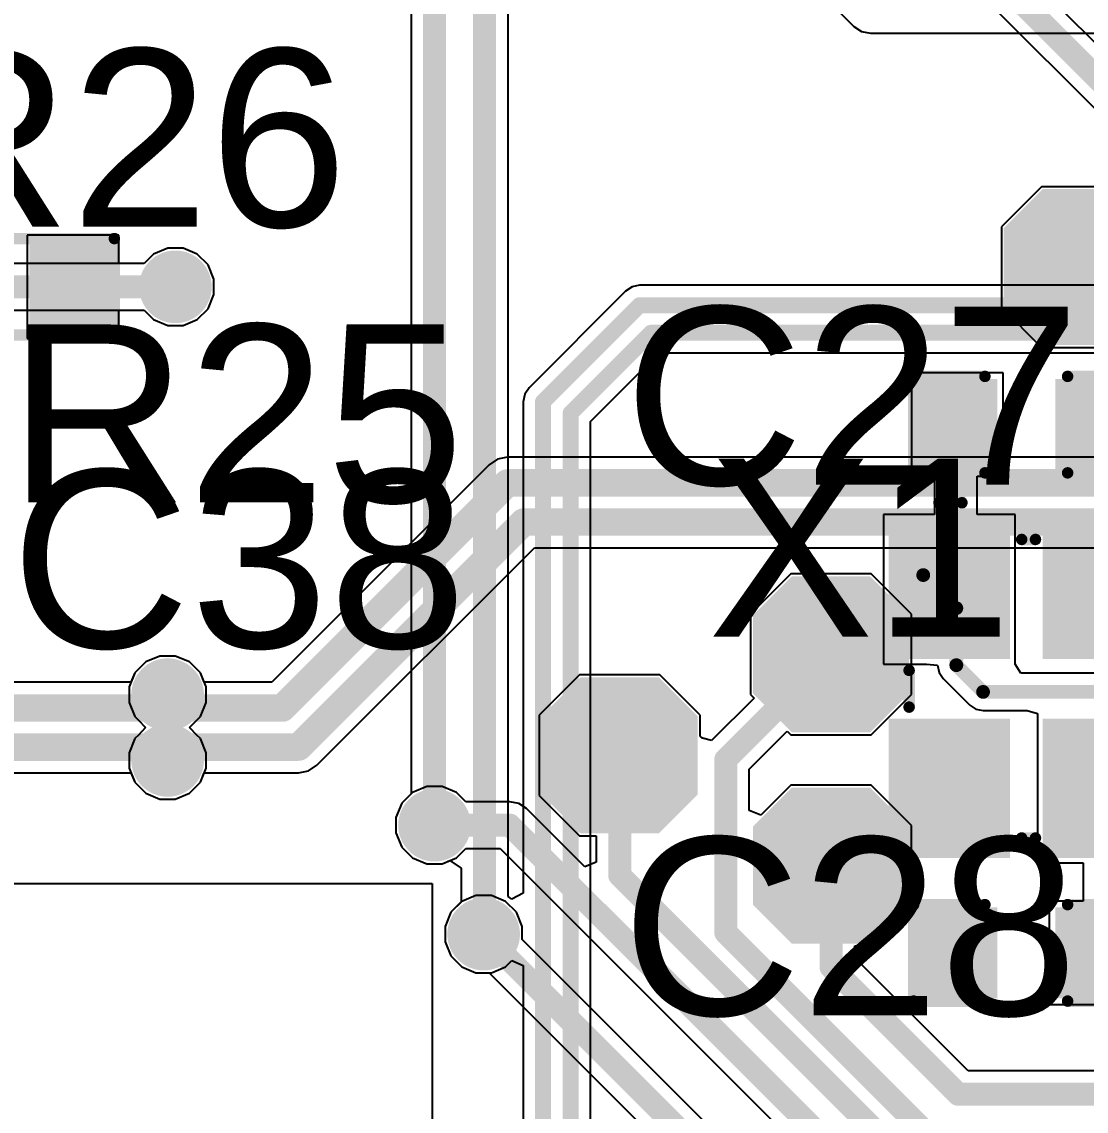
# Model space of a CAD drawing. Header units: millimetres. Extents: x -23 to 83, y -38 to 11.
# Drawn here: x 46.37 to 58.14, y -15.1 to -3.05 of the extents above; entities that cross this region are included whole.
import ezdxf

# ---------------------------------------------------------------- set-up
doc = ezdxf.new("R2010")
doc.units = ezdxf.units.MM
for name, color, linetype in [('BottomLayer', 5, 'Continuous'), ('BottomPaste', 16, 'Continuous'), ('BottomSolder', 6, 'Continuous'), ('TopLayer', 1, 'Continuous'), ('TopOverlay', 2, 'Continuous'), ('TopPaste', 8, 'Continuous'), ('TopSolder', 216, 'Continuous'), ('ViaHoleLayer', 16, 'Continuous')]:
    doc.layers.add(name, color=color, linetype=linetype)
doc.styles.add('Arial', font='', dxfattribs={"height": 0.2})
doc.styles.get('Arial').set_extended_font_data('Arial')

# ---------------------------------------------------------------- blocks, each defined once
blk = doc.blocks.new('C___0603_38')
at = {"layer": 'TopLayer'}
for points in [[(-0.3809999999999999, 0.4445), (-0.3810000000000001, -0.4445), (-1.143, -0.4445), (-1.143, 0.4445)], [(1.143, 0.4445), (1.143, -0.4445), (0.3809999999999999, -0.4445), (0.3810000000000001, 0.4445)]]:
    blk.add_hatch(color=1, dxfattribs=at).paths.add_polyline_path(points)
at = {"layer": 'TopPaste'}
for points in [[(-0.3809999999999999, 0.4445), (-0.3810000000000001, -0.4445), (-1.143, -0.4445), (-1.143, 0.4445)], [(1.143, 0.4445), (1.143, -0.4445), (0.3809999999999999, -0.4445), (0.3810000000000001, 0.4445)]]:
    blk.add_hatch(color=8, dxfattribs=at).paths.add_polyline_path(points)
at = {"layer": 'TopSolder'}
for points in [[(-0.3210001199999999, 0.5044998799999999), (-0.3210001200000001, -0.50449988), (-1.20299988, -0.5044998799999999), (-1.20299988, 0.50449988)], [(1.20299988, 0.5044998799999999), (1.20299988, -0.50449988), (0.3210001199999999, -0.5044998799999999), (0.3210001200000001, 0.50449988)]]:
    blk.add_hatch(color=216, dxfattribs=at).paths.add_polyline_path(points)
at = {"layer": 'TopOverlay', "const_width": 0.127}
for points in [[(-1.2446, -0.5334), (-1.2446, 0.5334)], [(-1.2446, 0.5334), (-0.4571999999999999, 0.5334)], [(0.4571999999999999, 0.5334), (1.2446, 0.5334)], [(1.2446, -0.5334), (1.2446, 0.5334)], [(-1.2446, -0.5334), (-0.4571999999999999, -0.5334)], [(0.4571999999999999, -0.5334), (1.2446, -0.5334)]]:
    blk.add_lwpolyline(points, dxfattribs=at)
at = {"layer": 'TopOverlay', "const_width": 0.0635}
for points in [[(-1.27635, 0.5334, 1), (-1.21285, 0.5334, 1)], [(-1.27635, 0.5334, 1), (-1.21285, 0.5334, 1)], [(-0.4889499999999999, 0.5334, 1), (-0.42545, 0.5334, 1)], [(0.42545, 0.5334, 1), (0.4889499999999999, 0.5334, 1)], [(1.21285, 0.5334, 1), (1.27635, 0.5334, 1)], [(1.21285, 0.5334, 1), (1.27635, 0.5334, 1)], [(-1.27635, -0.5334, 1), (-1.21285, -0.5334, 1)], [(-1.27635, -0.5334, 1), (-1.21285, -0.5334, 1)], [(-0.4889499999999999, -0.5334, 1), (-0.42545, -0.5334, 1)], [(0.42545, -0.5334, 1), (0.4889499999999999, -0.5334, 1)], [(1.21285, -0.5334, 1), (1.27635, -0.5334, 1)], [(1.21285, -0.5334, 1), (1.27635, -0.5334, 1)]]:
    blk.add_lwpolyline(points, format="xyb", close=True, dxfattribs=at)
blk = doc.blocks.new('C___0603_39')
at = {"layer": 'TopLayer'}
for points in [[(-0.3809999999999999, 0.4445), (-0.3809999999999999, -0.4445), (-1.143, -0.4445), (-1.143, 0.4445)], [(1.143, 0.4445), (1.143, -0.4445), (0.3809999999999999, -0.4445), (0.3809999999999999, 0.4445)]]:
    blk.add_hatch(color=1, dxfattribs=at).paths.add_polyline_path(points)
at = {"layer": 'TopPaste'}
for points in [[(-0.3809999999999999, 0.4445), (-0.3809999999999999, -0.4445), (-1.143, -0.4445), (-1.143, 0.4445)], [(1.143, 0.4445), (1.143, -0.4445), (0.3809999999999999, -0.4445), (0.3809999999999999, 0.4445)]]:
    blk.add_hatch(color=8, dxfattribs=at).paths.add_polyline_path(points)
at = {"layer": 'TopSolder'}
for points in [[(-0.3210001199999999, 0.50449988), (-0.3210001199999999, -0.50449988), (-1.20299988, -0.50449988), (-1.20299988, 0.50449988)], [(1.20299988, 0.50449988), (1.20299988, -0.50449988), (0.3210001199999999, -0.50449988), (0.3210001199999999, 0.50449988)]]:
    blk.add_hatch(color=216, dxfattribs=at).paths.add_polyline_path(points)
at = {"layer": 'TopOverlay', "const_width": 0.127}
for points in [[(-1.2446, 0.5334), (-1.2446, -0.5334)], [(-0.4571999999999999, 0.5334), (-1.2446, 0.5334)], [(1.2446, 0.5334), (0.4571999999999999, 0.5334)], [(1.2446, 0.5334), (1.2446, -0.5334)], [(-0.4571999999999999, -0.5334), (-1.2446, -0.5334)], [(1.2446, -0.5334), (0.4571999999999999, -0.5334)]]:
    blk.add_lwpolyline(points, dxfattribs=at)
at = {"layer": 'TopOverlay', "const_width": 0.0635}
for points in [[(-1.27635, 0.5334, 1), (-1.21285, 0.5334, 1)], [(-1.27635, 0.5334, 1), (-1.21285, 0.5334, 1)], [(-0.4889499999999999, 0.5334, 1), (-0.42545, 0.5334, 1)], [(0.42545, 0.5334, 1), (0.4889499999999999, 0.5334, 1)], [(1.21285, 0.5334, 1), (1.27635, 0.5334, 1)], [(1.21285, 0.5334, 1), (1.27635, 0.5334, 1)], [(-1.27635, -0.5334, 1), (-1.21285, -0.5334, 1)], [(-1.27635, -0.5334, 1), (-1.21285, -0.5334, 1)], [(-0.4889499999999999, -0.5334, 1), (-0.42545, -0.5334, 1)], [(0.42545, -0.5334, 1), (0.4889499999999999, -0.5334, 1)], [(1.21285, -0.5334, 1), (1.27635, -0.5334, 1)], [(1.21285, -0.5334, 1), (1.27635, -0.5334, 1)]]:
    blk.add_lwpolyline(points, format="xyb", close=True, dxfattribs=at)
blk = doc.blocks.new('T__________B_81')
at = {"layer": 'BottomLayer'}
blk.add_hatch(color=5, dxfattribs=at).paths.add_polyline_path([(0.3809999999999999, 0.7619999999999999), (-0.3809999999999999, 0.7619999999999999), (-0.7619999999999999, 0.3809999999999999), (-0.7619999999999999, -0.3809999999999999), (-0.3809999999999999, -0.7619999999999999), (0.3809999999999999, -0.7619999999999999), (0.7619999999999999, -0.3809999999999999), (0.7619999999999999, 0.3809999999999999)])
at = {"layer": 'BottomPaste'}
blk.add_hatch(color=16, dxfattribs=at).paths.add_polyline_path([(0.3809999999999999, 0.7619999999999999), (-0.3809999999999999, 0.7619999999999999), (-0.7619999999999999, 0.3809999999999999), (-0.7619999999999999, -0.3809999999999999), (-0.3809999999999999, -0.7619999999999999), (0.3809999999999999, -0.7619999999999999), (0.7619999999999999, -0.3809999999999999), (0.7619999999999999, 0.3809999999999999)])
at = {"layer": 'BottomSolder'}
blk.add_hatch(color=6, dxfattribs=at).paths.add_polyline_path([(0.4318, 0.8636), (-0.4318, 0.8636), (-0.8636, 0.4318), (-0.8636, -0.4318), (-0.4318, -0.8636), (0.4318, -0.8636), (0.8636, -0.4318), (0.8636, 0.4318)])
blk = doc.blocks.new('T__________B_82')
at = {"layer": 'BottomLayer'}
blk.add_hatch(color=5, dxfattribs=at).paths.add_polyline_path([(0.3809999999999999, 0.7619999999999999), (-0.3809999999999999, 0.7619999999999999), (-0.7619999999999999, 0.3809999999999999), (-0.7619999999999999, -0.3809999999999999), (-0.3809999999999999, -0.7619999999999999), (0.3809999999999999, -0.7619999999999999), (0.7619999999999999, -0.3809999999999999), (0.7619999999999999, 0.3809999999999999)])
at = {"layer": 'BottomPaste'}
blk.add_hatch(color=16, dxfattribs=at).paths.add_polyline_path([(0.3809999999999999, 0.7619999999999999), (-0.3809999999999999, 0.7619999999999999), (-0.7619999999999999, 0.3809999999999999), (-0.7619999999999999, -0.3809999999999999), (-0.3809999999999999, -0.7619999999999999), (0.3809999999999999, -0.7619999999999999), (0.7619999999999999, -0.3809999999999999), (0.7619999999999999, 0.3809999999999999)])
at = {"layer": 'BottomSolder'}
blk.add_hatch(color=6, dxfattribs=at).paths.add_polyline_path([(0.4318, 0.8636), (-0.4318, 0.8636), (-0.8636, 0.4318), (-0.8636, -0.4318), (-0.4318, -0.8636), (0.4318, -0.8636), (0.8636, -0.4318), (0.8636, 0.4318)])
blk = doc.blocks.new('T__________B_83')
at = {"layer": 'BottomLayer'}
blk.add_hatch(color=5, dxfattribs=at).paths.add_polyline_path([(0.3809999999999999, 0.7619999999999999), (-0.3809999999999999, 0.7619999999999999), (-0.7619999999999999, 0.3809999999999999), (-0.7619999999999999, -0.3809999999999999), (-0.3809999999999999, -0.7619999999999999), (0.3809999999999999, -0.7619999999999999), (0.7619999999999999, -0.3809999999999999), (0.7619999999999999, 0.3809999999999999)])
at = {"layer": 'BottomPaste'}
blk.add_hatch(color=16, dxfattribs=at).paths.add_polyline_path([(0.3809999999999999, 0.7619999999999999), (-0.3809999999999999, 0.7619999999999999), (-0.7619999999999999, 0.3809999999999999), (-0.7619999999999999, -0.3809999999999999), (-0.3809999999999999, -0.7619999999999999), (0.3809999999999999, -0.7619999999999999), (0.7619999999999999, -0.3809999999999999), (0.7619999999999999, 0.3809999999999999)])
at = {"layer": 'BottomSolder'}
blk.add_hatch(color=6, dxfattribs=at).paths.add_polyline_path([(0.4318, 0.8636), (-0.4318, 0.8636), (-0.8636, 0.4318), (-0.8636, -0.4318), (-0.4318, -0.8636), (0.4318, -0.8636), (0.8636, -0.4318), (0.8636, 0.4318)])
blk = doc.blocks.new('T__________B_88')
at = {"layer": 'BottomLayer'}
blk.add_hatch(color=5, dxfattribs=at).paths.add_polyline_path([(0.3809999999999999, 0.7619999999999999), (-0.3809999999999999, 0.7619999999999999), (-0.7619999999999999, 0.3809999999999999), (-0.7619999999999999, -0.3809999999999999), (-0.3809999999999999, -0.7619999999999999), (0.3809999999999999, -0.7619999999999999), (0.7619999999999999, -0.3809999999999999), (0.7619999999999999, 0.3809999999999999)])
at = {"layer": 'BottomPaste'}
blk.add_hatch(color=16, dxfattribs=at).paths.add_polyline_path([(0.3809999999999999, 0.7619999999999999), (-0.3809999999999999, 0.7619999999999999), (-0.7619999999999999, 0.3809999999999999), (-0.7619999999999999, -0.3809999999999999), (-0.3809999999999999, -0.7619999999999999), (0.3809999999999999, -0.7619999999999999), (0.7619999999999999, -0.3809999999999999), (0.7619999999999999, 0.3809999999999999)])
at = {"layer": 'BottomSolder'}
blk.add_hatch(color=6, dxfattribs=at).paths.add_polyline_path([(0.4318, 0.8636), (-0.4318, 0.8636), (-0.8636, 0.4318), (-0.8636, -0.4318), (-0.4318, -0.8636), (0.4318, -0.8636), (0.8636, -0.4318), (0.8636, 0.4318)])
blk = doc.blocks.new('R___0603_116')
at = {"layer": 'TopLayer'}
for points in [[(-0.3809999999999999, 0.4445), (-0.3809999999999999, -0.4445), (-1.143, -0.4445), (-1.143, 0.4445)], [(1.143, 0.4445), (1.143, -0.4445), (0.3809999999999999, -0.4445), (0.3809999999999999, 0.4445)]]:
    blk.add_hatch(color=1, dxfattribs=at).paths.add_polyline_path(points)
at = {"layer": 'TopPaste'}
for points in [[(-0.3809999999999999, 0.4445), (-0.3809999999999999, -0.4445), (-1.143, -0.4445), (-1.143, 0.4445)], [(1.143, 0.4445), (1.143, -0.4445), (0.3809999999999999, -0.4445), (0.3809999999999999, 0.4445)]]:
    blk.add_hatch(color=8, dxfattribs=at).paths.add_polyline_path(points)
at = {"layer": 'TopSolder'}
for points in [[(-0.2794, 0.5460999999999999), (-0.2794, -0.5460999999999999), (-1.2446, -0.5460999999999999), (-1.2446, 0.5460999999999999)], [(1.2446, 0.5460999999999999), (1.2446, -0.5460999999999999), (0.2794, -0.5460999999999999), (0.2794, 0.5460999999999999)]]:
    blk.add_hatch(color=216, dxfattribs=at).paths.add_polyline_path(points)
at = {"layer": 'TopOverlay', "const_width": 0.127}
for points in [[(1.2192, 0.5334), (-1.2192, 0.5334)], [(-1.2192, 0.5334), (-1.2192, -0.5334)], [(1.2192, 0.5334), (1.2192, -0.5334)], [(1.2192, -0.5334), (-1.2192, -0.5334)]]:
    blk.add_lwpolyline(points, dxfattribs=at)
at = {"layer": 'TopOverlay', "const_width": 0.0635}
for points in [[(-1.25095, 0.5334, 1), (-1.18745, 0.5334, 1)], [(-1.25095, 0.5334, 1), (-1.18745, 0.5334, 1)], [(1.18745, 0.5334, 1), (1.25095, 0.5334, 1)], [(1.18745, 0.5334, 1), (1.25095, 0.5334, 1)], [(-1.25095, -0.5334, 1), (-1.18745, -0.5334, 1)], [(-1.25095, -0.5334, 1), (-1.18745, -0.5334, 1)], [(1.18745, -0.5334, 1), (1.25095, -0.5334, 1)], [(1.18745, -0.5334, 1), (1.25095, -0.5334, 1)]]:
    blk.add_lwpolyline(points, format="xyb", close=True, dxfattribs=at)
blk = doc.blocks.new('MCSJK_7U_12_00_10_10_80_B_10_124')
at = {"layer": 'TopLayer'}
for points in [[(-1.80000021, 1.45000091), (-0.4000004699999999, 1.45000091), (-0.4000004699999999, 0.25000077), (-1.80000021, 0.25000077)], [(0.4000004699999999, 1.45000091), (1.80000021, 1.45000091), (1.80000021, 0.25000077), (0.4000004699999999, 0.25000077)], [(-1.80000021, -0.24999823), (-0.4000004699999999, -0.24999823), (-0.4000004699999999, -1.44999837), (-1.80000021, -1.44999837)], [(0.4000004699999999, -0.24999823), (1.80000021, -0.24999823), (1.80000021, -1.44999837), (0.4000004699999999, -1.44999837)]]:
    blk.add_hatch(color=1, dxfattribs=at).paths.add_polyline_path(points)
at = {"layer": 'TopPaste'}
for points in [[(-1.80000021, 1.45000091), (-0.4000004699999999, 1.45000091), (-0.4000004699999999, 0.25000077), (-1.80000021, 0.25000077)], [(0.4000004699999999, 1.45000091), (1.80000021, 1.45000091), (1.80000021, 0.25000077), (0.4000004699999999, 0.25000077)], [(-1.80000021, -0.24999823), (-0.4000004699999999, -0.24999823), (-0.4000004699999999, -1.44999837), (-1.80000021, -1.44999837)], [(0.4000004699999999, -0.24999823), (1.80000021, -0.24999823), (1.80000021, -1.44999837), (0.4000004699999999, -1.44999837)]]:
    blk.add_hatch(color=8, dxfattribs=at).paths.add_polyline_path(points)
at = {"layer": 'TopSolder'}
for points in [[(-1.87000007, 1.52000077), (-0.33000061, 1.52000077), (-0.33000061, 0.18000091), (-1.87000007, 0.18000091)], [(0.33000061, 1.52000077), (1.87000007, 1.52000077), (1.87000007, 0.18000091), (0.33000061, 0.18000091)], [(-1.87000007, -0.17999837), (-0.33000061, -0.17999837), (-0.33000061, -1.51999823), (-1.87000007, -1.51999823)], [(0.33000061, -0.17999837), (1.87000007, -0.17999837), (1.87000007, -1.51999823), (0.33000061, -1.51999823)]]:
    blk.add_hatch(color=216, dxfattribs=at).paths.add_polyline_path(points)
at = {"layer": 'TopOverlay', "const_width": 0.127}
for points in [[(0.2032, 1.2954), (-0.2032, 1.2954)], [(-1.651, -0.0508), (-1.651, 0.1016)], [(1.651, -0.0508), (1.651, 0.1016)], [(-2.0574, -0.9652), (-2.0574, -0.7111999999999999)], [(-1.9304, -0.8382), (-2.0574, -0.7111999999999999)], [(-2.0574, -0.9652), (-1.9304, -0.8382)], [(0.2032, -1.29539746), (-0.2032, -1.29539746)]]:
    blk.add_lwpolyline(points, dxfattribs=at)
at = {"layer": 'TopOverlay', "const_width": 0.0635}
for points in [[(-0.23495, 1.2954, 1), (-0.17145, 1.2954, 1)], [(0.17145, 1.2954, 1), (0.23495, 1.2954, 1)], [(-1.68275, 0.1016, 1), (-1.61925, 0.1016, 1)], [(1.61925, 0.1016, 1), (1.68275, 0.1016, 1)], [(-1.68275, -0.0508, 1), (-1.61925, -0.0508, 1)], [(1.61925, -0.0508, 1), (1.68275, -0.0508, 1)], [(-2.08915, -0.7111999999999999, 1), (-2.02565, -0.7111999999999999, 1)], [(-2.08915, -0.7111999999999999, 1), (-2.02565, -0.7111999999999999, 1)], [(-1.96215, -0.8382, 1), (-1.89865, -0.8382, 1)], [(-1.96215, -0.8382, 1), (-1.89865, -0.8382, 1)], [(-2.08915, -0.9652, 1), (-2.02565, -0.9652, 1)], [(-2.08915, -0.9652, 1), (-2.02565, -0.9652, 1)], [(-0.23495, -1.29539746, 1), (-0.17145, -1.29539746, 1)], [(0.17145, -1.29539746, 1), (0.23495, -1.29539746, 1)]]:
    blk.add_lwpolyline(points, format="xyb", close=True, dxfattribs=at)

msp = doc.modelspace()

# ---------------------------------------------------------------- hatches: boundary and pattern name
at = {"layer": 'BottomLayer'}
h = msp.add_hatch(color=5, dxfattribs=at)
edge = h.paths.add_edge_path()
edge.add_arc((48.066198, -5.984494), 0.2999994, 0, 360)
h = msp.add_hatch(color=5, dxfattribs=at)
edge = h.paths.add_edge_path()
edge.add_arc((47.9806, -10.4950006), 0.2999994, 0, 360)
h = msp.add_hatch(color=5, dxfattribs=at)
edge = h.paths.add_edge_path()
edge.add_arc((47.9806, -11.2219994), 0.2999994, 0, 360)
h = msp.add_hatch(color=5, dxfattribs=at)
edge = h.paths.add_edge_path()
edge.add_arc((50.9318006, -11.938), 0.2999994, 0, 360)
h = msp.add_hatch(color=5, dxfattribs=at)
edge = h.paths.add_edge_path()
edge.add_arc((51.47506342, -13.14253658), 0.2999994, 0, 360)
at = {"layer": 'BottomSolder'}
h = msp.add_hatch(color=6, dxfattribs=at)
edge = h.paths.add_edge_path()
edge.add_arc((48.066198, -5.984494), 0.4015993999999999, 0, 360)
h = msp.add_hatch(color=6, dxfattribs=at)
edge = h.paths.add_edge_path()
edge.add_arc((47.9806, -10.4950006), 0.4015993999999999, 0, 360)
h = msp.add_hatch(color=6, dxfattribs=at)
edge = h.paths.add_edge_path()
edge.add_arc((47.9806, -11.2219994), 0.4015993999999999, 0, 360)
h = msp.add_hatch(color=6, dxfattribs=at)
edge = h.paths.add_edge_path()
edge.add_arc((50.9318006, -11.938), 0.4015993999999999, 0, 360)
h = msp.add_hatch(color=6, dxfattribs=at)
edge = h.paths.add_edge_path()
edge.add_arc((51.47506342, -13.14253658), 0.4015993999999999, 0, 360)
at = {"layer": 'TopLayer'}
h = msp.add_hatch(color=1, dxfattribs=at)
edge = h.paths.add_edge_path()
edge.add_arc((48.066198, -5.984494), 0.2999994, 0, 360)
h = msp.add_hatch(color=1, dxfattribs=at)
edge = h.paths.add_edge_path()
edge.add_arc((47.9806, -10.4950006), 0.2999994, 0, 360)
h = msp.add_hatch(color=1, dxfattribs=at)
edge = h.paths.add_edge_path()
edge.add_arc((47.9806, -11.2219994), 0.2999994, 0, 360)
h = msp.add_hatch(color=1, dxfattribs=at)
edge = h.paths.add_edge_path()
edge.add_arc((50.9318006, -11.938), 0.2999994, 0, 360)
h = msp.add_hatch(color=1, dxfattribs=at)
edge = h.paths.add_edge_path()
edge.add_arc((51.47506342, -13.14253658), 0.2999994, 0, 360)
at = {"layer": 'TopSolder'}
h = msp.add_hatch(color=216, dxfattribs=at)
edge = h.paths.add_edge_path()
edge.add_arc((48.066198, -5.984494), 0.4015993999999999, 0, 360)
h = msp.add_hatch(color=216, dxfattribs=at)
edge = h.paths.add_edge_path()
edge.add_arc((47.9806, -10.4950006), 0.4015993999999999, 0, 360)
h = msp.add_hatch(color=216, dxfattribs=at)
edge = h.paths.add_edge_path()
edge.add_arc((47.9806, -11.2219994), 0.4015993999999999, 0, 360)
h = msp.add_hatch(color=216, dxfattribs=at)
edge = h.paths.add_edge_path()
edge.add_arc((50.9318006, -11.938), 0.4015993999999999, 0, 360)
h = msp.add_hatch(color=216, dxfattribs=at)
edge = h.paths.add_edge_path()
edge.add_arc((51.47506342, -13.14253658), 0.4015993999999999, 0, 360)
at = {"layer": 'ViaHoleLayer'}
h = msp.add_hatch(color=16, dxfattribs=at)
edge = h.paths.add_edge_path()
edge.add_arc((48.066198, -5.984494), 0.1499997, 0, 360)
h = msp.add_hatch(color=16, dxfattribs=at)
edge = h.paths.add_edge_path()
edge.add_arc((47.9806, -10.4950006), 0.1499997, 0, 360)
h = msp.add_hatch(color=16, dxfattribs=at)
edge = h.paths.add_edge_path()
edge.add_arc((47.9806, -11.2219994), 0.1499997, 0, 360)
h = msp.add_hatch(color=16, dxfattribs=at)
edge = h.paths.add_edge_path()
edge.add_arc((50.9318006, -11.938), 0.1499997, 0, 360)
h = msp.add_hatch(color=16, dxfattribs=at)
edge = h.paths.add_edge_path()
edge.add_arc((51.47506342, -13.14253658), 0.1499997, 0, 360)

# ---------------------------------------------------------------- linework, layer by layer
at = {"layer": 'BottomLayer'}
for p, q in [((47.59392818, 4.87182414), (55.56987615999999, -3.10412384)), ((55.56987615999999, -3.10412384), (55.65389428, -3.16026292)), ((55.65389428, -3.16026292), (55.75299999999999, -3.17997586)), ((55.75299999999999, -3.17997586), (59.06571118, -3.17997586)), ((57.64529999999999, -4.8768), (57.20079999999999, -5.3213)), ((58.53429999999999, -4.8768), (57.64529999999999, -4.8768)), ((57.20079999999999, -5.3213), (57.20079999999999, -6.210299999999999)), ((47.82432395999999, -5.62250336), (47.72130918, -5.72551814)), ((47.98126293999999, -5.557494599999999), (47.82432395999999, -5.62250336)), ((48.15113306, -5.557494599999999), (47.98126293999999, -5.557494599999999)), ((48.30807204, -5.62250336), (48.15113306, -5.557494599999999)), ((48.42818863999999, -5.74261996), (48.30807204, -5.62250336)), ((47.72130918, -5.72551814), (43.291506, -5.72551814)), ((48.4931974, -5.899558939999999), (48.42818863999999, -5.74261996)), ((48.4931974, -6.069429059999999), (48.4931974, -5.899558939999999)), ((48.42818863999999, -6.22636804), (48.4931974, -6.069429059999999)), ((43.39877781999999, -6.243469859999999), (47.72130918, -6.243469859999999)), ((47.72130918, -6.243469859999999), (47.82432395999999, -6.346484639999999)), ((48.30807204, -6.346484639999999), (48.42818863999999, -6.22636804)), ((57.20079999999999, -6.210299999999999), (57.64529999999999, -6.6548)), ((47.82432395999999, -6.346484639999999), (47.98126293999999, -6.411493399999999)), ((48.15113306, -6.411493399999999), (48.30807204, -6.346484639999999)), ((47.98126293999999, -6.411493399999999), (48.15113306, -6.411493399999999)), ((57.64529999999999, -6.6548), (58.53429999999999, -6.6548)), ((51.62972656, -7.890210279999999), (51.53730612, -7.95196276)), ((51.73874336, -7.8685263), (51.62972656, -7.890210279999999)), ((71.19724394, -7.8685263), (51.73874336, -7.8685263)), ((51.53730104, -7.95197038), (49.13154257999999, -10.3577263)), ((51.53730612, -7.95196276), (51.53730104, -7.95197038)), ((49.62983724, -11.27583724), (52.03559824, -8.870073699999999)), ((52.03559824, -8.870073699999999), (70.90039922, -8.870073699999999)), ((54.87161999999999, -9.159493999999999), (54.42712, -9.603994)), ((55.76062, -9.159493999999999), (54.87161999999999, -9.159493999999999)), ((56.20512, -9.603994), (55.76062, -9.159493999999999)), ((54.42712, -9.603994), (54.42712, -10.492994)), ((56.20512, -10.492994), (56.20512, -9.603994)), ((47.89566494, -10.0680012), (47.73872596, -10.13300996)), ((48.06553505999999, -10.0680012), (47.89566494, -10.0680012)), ((48.22247403999999, -10.13300996), (48.06553505999999, -10.0680012)), ((47.73872596, -10.13300996), (47.61860936, -10.25312656)), ((48.34259064, -10.25312656), (48.22247403999999, -10.13300996)), ((47.61860936, -10.25312656), (47.5536006, -10.41006554)), ((48.38591796, -10.3577263), (48.34259064, -10.25312656)), ((49.13154257999999, -10.3577263), (48.38591796, -10.3577263)), ((52.53481999999999, -10.277094), (52.09032, -10.721594)), ((53.42382, -10.277094), (52.53481999999999, -10.277094)), ((53.86832, -10.721594), (53.42382, -10.277094)), ((47.5536006, -10.41006554), (47.5536006, -10.57993566)), ((47.5536006, -10.57993566), (47.61860936, -10.73687464)), ((54.46624616, -10.53212016), (53.99531999999999, -11.00304632)), ((54.42712, -10.492994), (54.46624616, -10.53212016)), ((55.76062, -10.937494), (56.20512, -10.492994)), ((52.09032, -10.721594), (52.09032, -11.610594)), ((53.86832, -10.95529686), (53.86832, -10.721594)), ((47.61860936, -10.73687464), (47.65726815999999, -10.77553344)), ((47.65726815999999, -10.77553344), (47.737268, -10.8585)), ((47.65726815999999, -10.94146656), (47.61860936, -10.98012536)), ((47.737268, -10.8585), (47.65726815999999, -10.94146656)), ((53.89450232, -10.97425542), (53.86832, -10.95529686)), ((54.41177585999999, -11.31908582), (54.83249383999999, -10.89836784)), ((54.83249383999999, -10.89836784), (54.87161999999999, -10.937494)), ((54.87161999999999, -10.937494), (55.76062, -10.937494)), ((47.61860936, -10.98012536), (47.5536006, -11.13706434)), ((53.99531999999999, -11.00304632), (53.89450232, -10.97425542)), ((47.5536006, -11.13706434), (47.5536006, -11.30693446)), ((47.5536006, -11.30693446), (47.61860936, -11.46387344)), ((49.5374168, -11.33758972), (49.62983724, -11.27583724)), ((54.41177585999999, -11.7765322), (54.41177585999999, -11.31908582)), ((48.34259064, -11.46387344), (48.38591796, -11.3592737)), ((48.38591796, -11.3592737), (49.4283873, -11.3592737)), ((49.4283873, -11.3592737), (49.4284, -11.35927624)), ((49.4284, -11.35927624), (49.5374168, -11.33758972)), ((47.61860936, -11.46387344), (47.73872596, -11.58399004)), ((48.22247403999999, -11.58399004), (48.34259064, -11.46387344)), ((50.84686554, -11.5110006), (50.68992656, -11.57600936)), ((51.01673566, -11.5110006), (50.84686554, -11.5110006)), ((51.17367464, -11.57600936), (51.01673566, -11.5110006)), ((54.87161999999999, -11.496294), (54.53877585999999, -11.82913814)), ((55.76062, -11.496294), (54.87161999999999, -11.496294)), ((56.20512, -11.940794), (55.76062, -11.496294)), ((47.73872596, -11.58399004), (47.89566494, -11.6489988)), ((47.89566494, -11.6489988), (48.06553505999999, -11.6489988)), ((48.06553505999999, -11.6489988), (48.22247403999999, -11.58399004)), ((50.68992656, -11.57600936), (50.56980995999999, -11.69612596)), ((51.27668942, -11.67902414), (51.17367464, -11.57600936)), ((51.76520254, -11.67902414), (51.27668942, -11.67902414)), ((51.86430826, -11.69873708), (51.76520254, -11.67902414)), ((52.09032, -11.610594), (52.53481999999999, -12.055094)), ((50.56980995999999, -11.69612596), (50.5048012, -11.85306494)), ((51.94832638, -11.75487616), (51.86430826, -11.69873708)), ((52.59334414, -12.39989392), (51.94832638, -11.75487616)), ((54.53877585999999, -11.82913814), (54.41177585999999, -11.7765322)), ((50.5048012, -11.85306494), (50.5048012, -12.02293506)), ((50.5048012, -12.02293506), (50.56980995999999, -12.17987404)), ((56.20512, -12.829794), (56.20512, -11.940794)), ((52.53481999999999, -12.055094), (52.72034414, -12.055094)), ((52.72034414, -12.055094), (52.72034414, -12.34728798)), ((50.56980995999999, -12.17987404), (50.68992656, -12.29999064)), ((51.17367464, -12.29999064), (51.27668942, -12.19697586)), ((51.27668942, -12.19697586), (51.65793072, -12.19697586)), ((51.65793072, -12.19697586), (56.33124623999999, -16.87029138)), ((50.68992656, -12.29999064), (50.84686554, -12.3649994)), ((50.84686554, -12.3649994), (51.01673566, -12.3649994)), ((51.01673566, -12.3649994), (51.17367464, -12.29999064)), ((52.72034414, -12.34728798), (52.59334414, -12.39989392)), ((51.39012836, -12.71553718), (51.23318938, -12.78054594)), ((51.55999848, -12.71553718), (51.39012836, -12.71553718)), ((51.71693746, -12.78054594), (51.55999848, -12.71553718)), ((51.23318938, -12.78054594), (51.11307278, -12.90066254)), ((51.83705406, -12.90066254), (51.71693746, -12.78054594)), ((55.76062, -13.274294), (56.20512, -12.829794)), ((51.11307278, -12.90066254), (51.04806401999999, -13.05760152)), ((51.90206282, -13.05760152), (51.83705406, -12.90066254)), ((51.04806401999999, -13.05760152), (51.04806401999999, -13.22747164)), ((51.90206282, -13.20328576), (51.90206282, -13.05760152)), ((51.04806401999999, -13.22747164), (51.11307278, -13.38441062)), ((55.6864012, -16.98762414), (51.90206282, -13.20328576)), ((55.57668336, -13.401294), (55.57893126, -13.274294)), ((55.57893126, -13.274294), (55.76062, -13.274294)), ((51.11307278, -13.38441062), (51.23318938, -13.50452722)), ((56.8310141, -14.65562474), (55.57668336, -13.401294)), ((51.23318938, -13.50452722), (51.39012836, -13.56953598)), ((51.39012836, -13.56953598), (51.53581768, -13.56953598)), ((51.53581768, -13.56953598), (54.92798005999999, -16.96169836)), ((59.04702439999999, -14.65562474), (56.8310141, -14.65562474))]:
    msp.add_line(p, q, dxfattribs=at)
for points, const_width in [([(58.0898, -5.7658), (60.0964, -3.759199999999999)], 0.254), ([(43.291506, -5.984494), (48.066198, -5.984494)], 0.254), ([(49.24954336, -10.6426), (51.73874336, -8.1534)], 0.3048), ([(51.73874336, -8.1534), (71.19725663999999, -8.1534)], 0.3048), ([(49.4284, -11.0744), (51.9176, -8.5852)], 0.3048), ([(51.9176, -8.5852), (71.01839999999999, -8.5852)], 0.3048), ([(54.1528, -11.211814), (55.31612, -10.048494)], 0.254), ([(47.9806, -10.4950006), (48.06048045999999, -10.4950006)], 0.3048), ([(48.06048045999999, -10.4950006), (48.20807986, -10.6426)], 0.3048), ([(48.20807986, -10.6426), (49.24954336, -10.6426)], 0.3048), ([(48.06048045999999, -11.2219994), (48.20807986, -11.0744)], 0.3048), ([(48.20807986, -11.0744), (49.4284, -11.0744)], 0.3048), ([(47.9806, -11.2219994), (48.06048045999999, -11.2219994)], 0.3048), ([(52.97931999999999, -12.49246676), (52.97931999999999, -11.166094)], 0.254), ([(54.1528, -13.12713148), (54.1528, -11.211814)], 0.254), ([(50.9318006, -11.938), (51.76520254, -11.938)], 0.254), ([(51.76520254, -11.938), (56.66740254, -16.8402)], 0.254), ([(55.31612, -13.50697832), (55.31612, -12.385294)], 0.254), ([(52.97931999999999, -12.49246676), (56.64125324, -16.1544)], 0.254), ([(54.1528, -13.12713148), (56.49426852, -15.4686)], 0.254), ([(51.47506342, -13.14253658), (51.47506595999999, -13.14253658)], 0.254), ([(51.47506595999999, -13.14253658), (55.57912938, -17.2466)], 0.254), ([(55.31612, -13.50697832), (56.72374228, -14.9146006)], 0.254), ([(56.72374228, -14.9146006), (61.61611502, -14.9146006)], 0.254)]:
    msp.add_lwpolyline(points, dxfattribs=dict(at, const_width=const_width))
for points, const_width in [([(58.0263, -5.7658, 1), (58.15329999999999, -5.7658, 1)], 0.127), ([(48.002698, -5.984494, 1), (48.129698, -5.984494, 1)], 0.127), ([(51.66254335999999, -8.1534, 1), (51.81494336, -8.1534, 1)], 0.1524), ([(51.66254335999999, -8.1534, 1), (51.81494336, -8.1534, 1)], 0.1524), ([(51.84139999999999, -8.5852, 1), (51.9938, -8.5852, 1)], 0.1524), ([(51.84139999999999, -8.5852, 1), (51.9938, -8.5852, 1)], 0.1524), ([(55.25262, -10.048494, 1), (55.37962, -10.048494, 1)], 0.127), ([(47.9044, -10.4950006, 1), (48.0568, -10.4950006, 1)], 0.1524), ([(47.98428046, -10.4950006, 1), (48.13668046, -10.4950006, 1)], 0.1524), ([(47.98428046, -10.4950006, 1), (48.13668046, -10.4950006, 1)], 0.1524), ([(48.13187986, -10.6426, 1), (48.28427986, -10.6426, 1)], 0.1524), ([(48.13187986, -10.6426, 1), (48.28427986, -10.6426, 1)], 0.1524), ([(49.17334336, -10.6426, 1), (49.32574336, -10.6426, 1)], 0.1524), ([(49.17334336, -10.6426, 1), (49.32574336, -10.6426, 1)], 0.1524), ([(48.13187986, -11.0744, 1), (48.28427986, -11.0744, 1)], 0.1524), ([(48.13187986, -11.0744, 1), (48.28427986, -11.0744, 1)], 0.1524), ([(49.3522, -11.0744, 1), (49.5046, -11.0744, 1)], 0.1524), ([(49.3522, -11.0744, 1), (49.5046, -11.0744, 1)], 0.1524), ([(47.9044, -11.2219994, 1), (48.0568, -11.2219994, 1)], 0.1524), ([(47.98428046, -11.2219994, 1), (48.13668046, -11.2219994, 1)], 0.1524), ([(47.98428046, -11.2219994, 1), (48.13668046, -11.2219994, 1)], 0.1524), ([(52.91582, -11.166094, 1), (53.04281999999999, -11.166094, 1)], 0.127), ([(54.0893, -11.211814, 1), (54.2163, -11.211814, 1)], 0.127), ([(54.0893, -11.211814, 1), (54.2163, -11.211814, 1)], 0.127), ([(50.8683006, -11.938, 1), (50.9953006, -11.938, 1)], 0.127), ([(51.70170254, -11.938, 1), (51.82870253999999, -11.938, 1)], 0.127), ([(51.70170254, -11.938, 1), (51.82870253999999, -11.938, 1)], 0.127), ([(55.25262, -12.385294, 1), (55.37962, -12.385294, 1)], 0.127), ([(52.91582, -12.49246676, 1), (53.04281999999999, -12.49246676, 1)], 0.127), ([(52.91582, -12.49246676, 1), (53.04281999999999, -12.49246676, 1)], 0.127), ([(54.0893, -13.12713148, 1), (54.2163, -13.12713148, 1)], 0.127), ([(54.0893, -13.12713148, 1), (54.2163, -13.12713148, 1)], 0.127), ([(51.41156342, -13.14253658, 1), (51.53856342, -13.14253658, 1)], 0.127), ([(51.41156596, -13.14253658, 1), (51.53856595999999, -13.14253658, 1)], 0.127), ([(51.41156596, -13.14253658, 1), (51.53856595999999, -13.14253658, 1)], 0.127), ([(55.25262, -13.50697832, 1), (55.37962, -13.50697832, 1)], 0.127), ([(55.25262, -13.50697832, 1), (55.37962, -13.50697832, 1)], 0.127), ([(56.66024228, -14.9146006, 1), (56.78724227999999, -14.9146006, 1)], 0.127), ([(56.66024228, -14.9146006, 1), (56.78724227999999, -14.9146006, 1)], 0.127)]:
    msp.add_lwpolyline(points, format="xyb", close=True, dxfattribs=dict(at, const_width=const_width))
at = {"layer": 'TopLayer'}
for p, q in [((62.90704715999999, -7.95619948), (48.27034288, 6.6805048)), ((50.67282474, 2.46789448), (50.67282474, -11.59311118)), ((51.74477586, -12.72779522), (51.74477586, 2.3076408)), ((51.86210862, 2.3562437), (60.06893751999999, -5.850585199999999)), ((47.44212, -5.412993999999999), (46.42612, -5.412993999999999)), ((46.42612, -5.412993999999999), (46.42612, -6.555994)), ((47.44212, -5.72551814), (47.44212, -5.412993999999999)), ((47.82432395999999, -5.62250336), (47.72130918, -5.72551814)), ((47.98126293999999, -5.557494599999999), (47.82432395999999, -5.62250336)), ((48.15113306, -5.557494599999999), (47.98126293999999, -5.557494599999999)), ((48.30807204, -5.62250336), (48.15113306, -5.557494599999999)), ((48.42818863999999, -5.74261996), (48.30807204, -5.62250336)), ((47.72130918, -5.72551814), (47.44212, -5.72551814)), ((48.4931974, -5.899558939999999), (48.42818863999999, -5.74261996)), ((48.4931974, -6.069429059999999), (48.4931974, -5.899558939999999)), ((53.11544622, -5.98467434), (53.04403158, -6.03239332)), ((53.19968532, -5.96791796), (53.11544622, -5.98467434)), ((60.02033462, -5.96791796), (53.19968532, -5.96791796)), ((48.42818863999999, -6.22636804), (48.4931974, -6.069429059999999)), ((53.04403158, -6.03239332), (51.97646957999999, -7.099955319999999)), ((47.44212, -6.555994), (47.44212, -6.243469859999999)), ((47.44212, -6.243469859999999), (47.72130918, -6.243469859999999)), ((47.72130918, -6.243469859999999), (47.82432395999999, -6.346484639999999)), ((48.30807204, -6.346484639999999), (48.42818863999999, -6.22636804)), ((47.82432395999999, -6.346484639999999), (47.98126293999999, -6.411493399999999)), ((48.15113306, -6.411493399999999), (48.30807204, -6.346484639999999)), ((47.98126293999999, -6.411493399999999), (48.15113306, -6.411493399999999)), ((46.42612, -6.555994), (47.44212, -6.555994)), ((52.65705242, -7.47302544), (53.41710424, -6.712976159999999)), ((53.41710424, -6.712976159999999), (59.97375102, -6.712976159999999)), ((57.22112, -6.936994), (56.20512, -6.936994)), ((56.20512, -6.936994), (56.20512, -8.079994)), ((57.22112, -8.079994), (57.22112, -6.936994)), ((51.97646957999999, -7.099955319999999), (51.9287506, -7.17136996)), ((51.9287506, -7.17136996), (51.91199422, -7.25560906)), ((51.91199422, -7.25560906), (51.91199422, -12.68855984)), ((52.65705242, -15.50984706), (52.65705242, -7.47302544)), ((56.20512, -8.079994), (56.45859421999999, -8.079994)), ((56.45859421999999, -8.079994), (56.45859421999999, -8.50249506)), ((56.9332491, -8.50249506), (56.9332491, -8.079994)), ((56.9332491, -8.079994), (57.22112, -8.079994)), ((56.45859421999999, -8.50249506), (55.8981229, -8.50249506)), ((55.8981229, -8.50249506), (55.8981229, -10.15649226)), ((57.35212049999999, -8.50249506), (56.9332491, -8.50249506)), ((57.35212049999999, -10.15648972), (57.35212049999999, -8.50249506)), ((47.89566494, -10.0680012), (47.73872596, -10.13300996)), ((48.06553505999999, -10.0680012), (47.89566494, -10.0680012)), ((48.22247403999999, -10.13300996), (48.06553505999999, -10.0680012)), ((47.73872596, -10.13300996), (47.61860936, -10.25312656)), ((48.34259064, -10.25312656), (48.22247403999999, -10.13300996)), ((55.8981229, -10.15649226), (56.37235359999999, -10.15649226)), ((56.37235359999999, -10.15649226), (56.49443615999999, -10.16882142)), ((56.49443615999999, -10.16882142), (56.51020956, -10.24810498)), ((57.4154427, -10.25726422), (57.35212049999999, -10.15648972)), ((47.57528204, -10.3577263), (42.435653, -10.3577263)), ((47.61860936, -10.25312656), (47.57528204, -10.3577263)), ((48.4075994, -10.41006554), (48.34259064, -10.25312656)), ((56.51020956, -10.24810498), (56.5551193, -10.31531846)), ((56.5551193, -10.31531846), (56.85073974, -10.61093636)), ((58.75139633999999, -10.25726422), (57.4154427, -10.25726422)), ((48.4075994, -10.57993566), (48.4075994, -10.41006554)), ((48.34259064, -10.73687464), (48.4075994, -10.57993566)), ((56.85073974, -10.61093636), (56.85074482, -10.61094398)), ((56.85074482, -10.61094398), (56.91796084, -10.65585372)), ((56.91796084, -10.65585372), (56.9972444, -10.67162458)), ((56.9972444, -10.67162458), (57.4839084, -10.67162458)), ((57.4839084, -10.67162458), (57.59812203999999, -10.70249828)), ((57.59812203999999, -10.70249828), (57.59812203999999, -12.35649294)), ((48.223932, -10.8585), (48.30393184, -10.77553344)), ((48.30393184, -10.77553344), (48.34259064, -10.73687464)), ((48.30393184, -10.94146656), (48.223932, -10.8585)), ((48.34259064, -10.98012536), (48.30393184, -10.94146656)), ((48.4075994, -11.13706434), (48.34259064, -10.98012536)), ((48.4075994, -11.30693446), (48.4075994, -11.13706434)), ((48.34259064, -11.46387344), (48.4075994, -11.30693446)), ((42.61233032, -11.3592737), (47.57528204, -11.3592737)), ((47.57528204, -11.3592737), (47.61860936, -11.46387344)), ((47.61860936, -11.46387344), (47.73872596, -11.58399004)), ((48.22247403999999, -11.58399004), (48.34259064, -11.46387344)), ((47.73872596, -11.58399004), (47.89566494, -11.6489988)), ((47.89566494, -11.6489988), (48.06553505999999, -11.6489988)), ((48.06553505999999, -11.6489988), (48.22247403999999, -11.58399004)), ((50.67282474, -11.59311118), (50.56980995999999, -11.69612596)), ((50.56980995999999, -11.69612596), (50.5048012, -11.85306494)), ((50.5048012, -11.85306494), (50.5048012, -12.02293506)), ((50.5048012, -12.02293506), (50.56980995999999, -12.17987404)), ((50.56980995999999, -12.17987404), (50.68992656, -12.29999064)), ((50.68992656, -12.29999064), (50.84686554, -12.3649994)), ((50.84686554, -12.3649994), (51.01673566, -12.3649994)), ((51.01673566, -12.3649994), (51.0998216, -12.3305824)), ((51.0998216, -12.3305824), (51.22682413999999, -12.4127768)), ((57.59812203999999, -12.35649294), (58.10499174, -12.35649294)), ((58.10499174, -12.35649294), (58.10499174, -12.778994)), ((51.22682413999999, -12.4127768), (51.22682413999999, -12.78691118)), ((44.5542289, -12.58367054), (50.90422889999999, -12.58367054)), ((50.90422889999999, -12.58367054), (50.90422889999999, -15.24939292)), ((51.78499421999999, -12.75541264), (51.74477586, -12.72779522)), ((51.91199422, -12.68855984), (51.78499421999999, -12.75541264)), ((51.22682413999999, -12.78691118), (51.11307278, -12.90066254)), ((58.10499174, -12.778994), (57.72912, -12.778994)), ((57.72912, -12.778994), (57.72912, -13.921994)), ((51.11307278, -12.90066254), (51.04806401999999, -13.05760152)), ((51.04806401999999, -13.05760152), (51.04806401999999, -13.22747164)), ((51.04806401999999, -13.22747164), (51.11307278, -13.38441062)), ((51.11307278, -13.38441062), (51.23318938, -13.50452722)), ((51.71693746, -13.50452722), (51.78499421999999, -13.43647046)), ((51.78499421999999, -13.43647046), (51.91199422, -13.4890764)), ((51.91199422, -13.4890764), (51.91199422, -15.29166614)), ((51.23318938, -13.50452722), (51.39012836, -13.56953598)), ((51.39012836, -13.56953598), (51.55999848, -13.56953598)), ((51.55999848, -13.56953598), (51.71693746, -13.50452722)), ((57.72912, -13.921994), (58.74512, -13.921994))]:
    msp.add_line(p, q, dxfattribs=at)
for points, const_width in [([(48.0314, 6.553199999999999), (62.72392332, -8.139323319999999)], 0.254), ([(50.9318006, -11.938), (50.9318006, 2.5751663)], 0.254), ([(51.4858, -13.14253658), (51.4858, 2.55998218)], 0.254), ([(47.103284, -5.984494), (48.066198, -5.984494)], 0.254), ([(52.13212332, -7.25560906), (53.19968532, -6.18804706)], 0.1778), ([(53.19968532, -6.18804706), (60.1911801, -6.18804706)], 0.1778), ([(52.43692332, -7.381847059999999), (53.32592331999999, -6.49284706)], 0.1778), ([(53.32592331999999, -6.49284706), (60.0649294, -6.49284706)], 0.1778), ([(52.13212332, -15.38284706), (52.13212332, -7.25560906)], 0.1778), ([(52.43692332, -15.50984706), (52.43692332, -7.381847059999999)], 0.1778), ([(56.67872332, -8.82964706), (56.67872332, -7.508847059999999)], 0.1778), ([(56.71312, -8.829293999999999), (56.71312, -7.508493999999999)], 0.1778), ([(56.33582332, -9.172346399999999), (56.62512169999999, -9.461644779999999)], 0.1524), ([(56.62512169999999, -9.461644779999999), (56.62512169999999, -9.329493659999999)], 0.1524), ([(56.62512169999999, -9.461644779999999), (56.70161888, -9.538141959999999)], 0.1524), ([(56.70161888, -10.16881888), (56.70161888, -9.538141959999999)], 0.1524), ([(56.70161888, -10.16881888), (56.9972444, -10.4644444)], 0.1524), ([(56.9972444, -10.4644444), (58.83721532, -10.4644444)], 0.1524), ([(42.31765476, -10.6426), (47.75312014, -10.6426)], 0.3048), ([(42.13879812, -11.0744), (47.75312014, -11.0744)], 0.3048), ([(51.47506342, -13.14253658), (51.48099431999999, -13.13660568)], 0.254)]:
    msp.add_lwpolyline(points, dxfattribs=dict(at, const_width=const_width))
for points, const_width in [([(47.039784, -5.984494, 1), (47.16678399999999, -5.984494, 1)], 0.127), ([(48.002698, -5.984494, 1), (48.129698, -5.984494, 1)], 0.127), ([(53.15523532, -6.18804706, 1), (53.24413532, -6.18804706, 1)], 0.08889999999999999), ([(53.15523532, -6.18804706, 1), (53.24413532, -6.18804706, 1)], 0.08889999999999999), ([(53.28147332, -6.49284706, 1), (53.37037332, -6.49284706, 1)], 0.08889999999999999), ([(53.28147332, -6.49284706, 1), (53.37037332, -6.49284706, 1)], 0.08889999999999999), ([(52.08767332, -7.25560906, 1), (52.17657332, -7.25560906, 1)], 0.08889999999999999), ([(52.08767332, -7.25560906, 1), (52.17657332, -7.25560906, 1)], 0.08889999999999999), ([(52.39247332, -7.381847059999999, 1), (52.48137332, -7.381847059999999, 1)], 0.08889999999999999), ([(52.39247332, -7.381847059999999, 1), (52.48137332, -7.381847059999999, 1)], 0.08889999999999999), ([(56.63427332, -7.508847059999999, 1), (56.72317331999999, -7.508847059999999, 1)], 0.08889999999999999), ([(56.66867, -7.508493999999999, 1), (56.75757, -7.508493999999999, 1)], 0.08889999999999999), ([(56.63427332, -8.82964706, 1), (56.72317331999999, -8.82964706, 1)], 0.08889999999999999), ([(56.66867, -8.829293999999999, 1), (56.75757, -8.829293999999999, 1)], 0.08889999999999999), ([(56.29772331999999, -9.172346399999999, 1), (56.37392332, -9.172346399999999, 1)], 0.0762), ([(56.58702169999999, -9.329493659999999, 1), (56.66322169999999, -9.329493659999999, 1)], 0.0762), ([(56.58702169999999, -9.461644779999999, 1), (56.66322169999999, -9.461644779999999, 1)], 0.0762), ([(56.58702169999999, -9.461644779999999, 1), (56.66322169999999, -9.461644779999999, 1)], 0.0762), ([(56.58702169999999, -9.461644779999999, 1), (56.66322169999999, -9.461644779999999, 1)], 0.0762), ([(56.66351888, -9.538141959999999, 1), (56.73971888, -9.538141959999999, 1)], 0.0762), ([(56.66351888, -9.538141959999999, 1), (56.73971888, -9.538141959999999, 1)], 0.0762), ([(56.66351888, -10.16881888, 1), (56.73971888, -10.16881888, 1)], 0.0762), ([(56.66351888, -10.16881888, 1), (56.73971888, -10.16881888, 1)], 0.0762), ([(56.9591444, -10.4644444, 1), (57.0353444, -10.4644444, 1)], 0.0762), ([(56.9591444, -10.4644444, 1), (57.0353444, -10.4644444, 1)], 0.0762), ([(47.67692014, -10.6426, 1), (47.82932014, -10.6426, 1)], 0.1524), ([(47.67692014, -11.0744, 1), (47.82932014, -11.0744, 1)], 0.1524), ([(50.8683006, -11.938, 1), (50.9953006, -11.938, 1)], 0.127), ([(51.41749432, -13.13660568, 1), (51.54449432000001, -13.13660568, 1)], 0.127), ([(51.41156342, -13.14253658, 1), (51.53856342, -13.14253658, 1)], 0.127), ([(51.4223, -13.14253658, 1), (51.5493, -13.14253658, 1)], 0.127)]:
    msp.add_lwpolyline(points, format="xyb", close=True, dxfattribs=dict(at, const_width=const_width))

# ---------------------------------------------------------------- block references
for name, p, rotation in [('T__________B_88', (58.0898, -5.7658), 180), ('R___0603_116', (46.17212, -5.984494), 180), ('MCSJK_7U_12_00_10_10_80_B_10_124', (57.47512, -10.429494), 270), ('T__________B_82', (55.31612, -10.048494), 180), ('T__________B_83', (52.97931999999999, -11.166094), 180), ('T__________B_81', (55.31612, -12.385294), 180), ('C___0603_39', (57.47512, -13.350494), 180)]:
    msp.add_blockref(name, p, dxfattribs=dict(rotation=rotation))
msp.add_blockref('C___0603_38', (57.47512, -7.508493999999999))

# ---------------------------------------------------------------- texts
at = {"layer": 'TopOverlay', "style": 'Arial'}
for s, p in [('R26', (44.92508414, -5.320931699999999)), ('C27', (53.02758761999999, -8.173928279999998)), ('R25', (46.21593246, -8.3689317)), ('X1', (53.95250068, -9.85305878)), ('C38', (46.2448783, -9.97732828)), ('C28', (53.0012783, -14.04132828))]:
    msp.add_text(s, height=1.9685, dxfattribs=at).set_placement(p)

doc.saveas('drawing.dxf')
